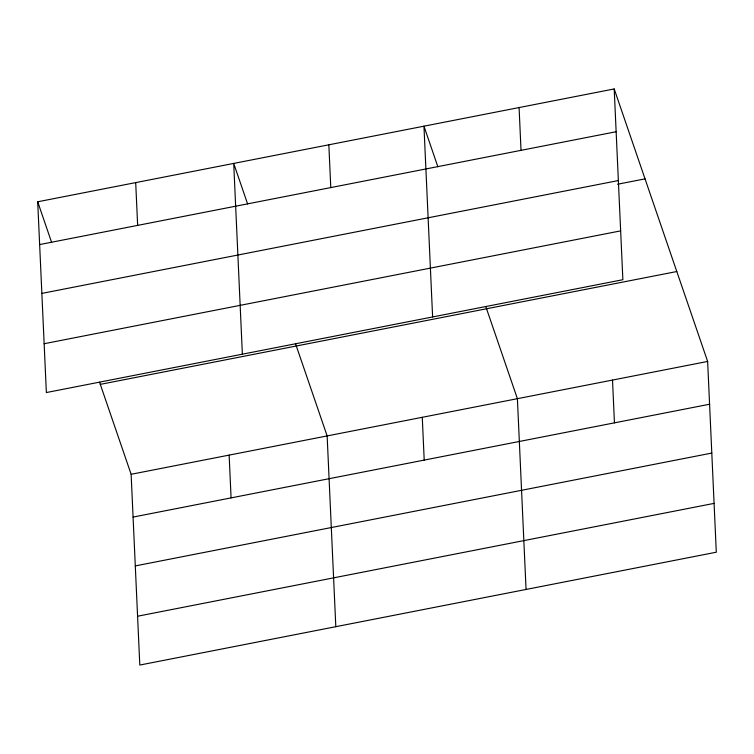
<?xml version="1.0" encoding="UTF-8"?>
<svg xmlns="http://www.w3.org/2000/svg" width="754" height="754" viewBox="0 0 754 754"><rect width="100%" height="100%" fill="white"/><g stroke="black" fill="none" stroke-linecap="round" stroke-linejoin="round"><path stroke-width="1.13" d="M614.199 88.944L622.87 279.706L46.362 392.551L37.7 201.789L614.199 88.944L707.638 361.449L716.3 552.211L139.801 665.056L131.13 474.294L99.547 382.165M39.642 244.569L616.15 131.724M41.856 293.4L618.365 180.555M617.535 184.249L645.038 178.868M44.147 343.72L620.646 230.875M100.301 384.37L676.8 271.525M131.13 474.294L707.638 361.449M133.081 517.074L709.58 404.229M135.296 565.915L711.795 453.069M137.577 616.225L714.085 503.38M437.867 166.757L423.955 126.182L432.617 316.944M485.802 306.558L517.395 398.687L526.056 589.449M247.623 203.995L233.712 163.42L242.373 354.182M295.559 343.796L327.142 435.925L335.813 626.687M37.7 201.789L51.611 242.364M612.512 380.073L614.453 422.853M519.082 107.558L521.023 150.348M422.268 417.311L424.21 460.091M328.838 144.796L330.78 187.586M229.141 455.114L231.082 497.894M135.701 182.6L137.652 225.389"/></g></svg>
